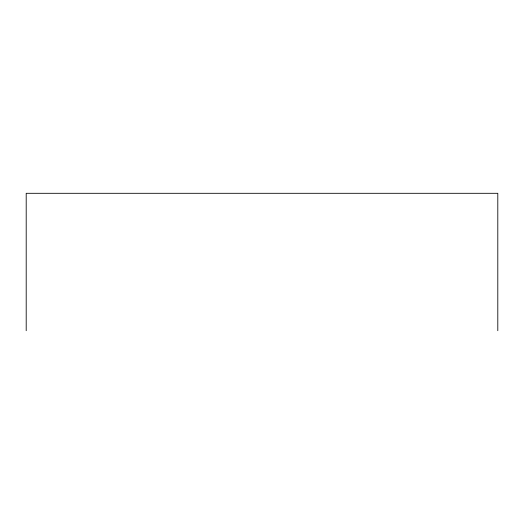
<?xml version="1.0" encoding="UTF-8"?>
<svg xmlns="http://www.w3.org/2000/svg" width="524" height="524" viewBox="0 0 524 524"><rect width="100%" height="100%" fill="white"/><g stroke="black" fill="none" stroke-linecap="round" stroke-linejoin="round"><path stroke-width="0.79" d="M497.8 330.696L497.8 193.304L26.2 193.304L26.2 330.696"/></g></svg>
